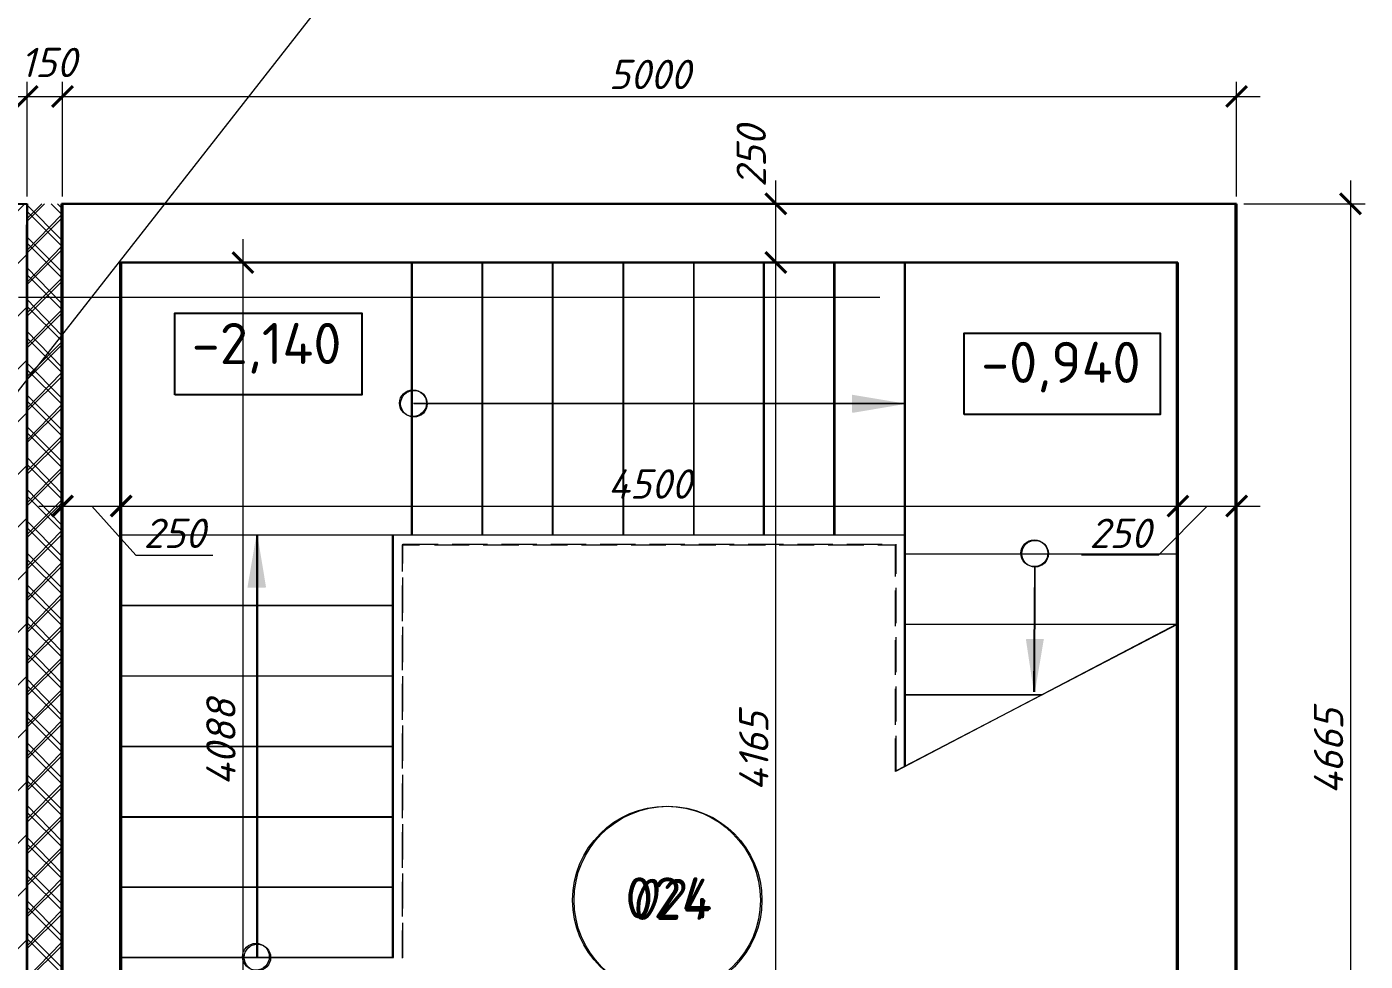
# Model space of a CAD drawing. Header units: millimetres. Extents: x -10178924 to 11692288, y -947381 to 58396.
# Drawn here: x 776626 to 782326, y -783618 to -779638 of the extents above; entities that cross this region are included whole.
import ezdxf

# ---------------------------------------------------------------- set-up
doc = ezdxf.new("R2010")
doc.units = ezdxf.units.MM
doc.linetypes.add('GOST2.303 4', pattern=[7, 5, -2, 0])
doc.linetypes.add('осевая', pattern=[50.8, 31.75, -6.35, 6.35, -6.35])
for name, color, linetype, lineweight in [('PDF _0', 7, 'Continuous', 9), ('PDF _Стены', 7, 'Continuous', 9), ('PDF _Текст', 7, 'Continuous', 5), ('Отделка СТЕН', 6, 'Continuous', 13), ('Размеры клад.', 7, 'Continuous', 0), ('Размеры осевые', 153, 'Continuous', 9), ('Стены', 7, 'Continuous', 20), ('Стены.1', 7, 'Continuous', 25), ('Штрих', 7, 'Continuous', 13), ('ШТРИХОВКА', 252, 'Continuous', 15)]:
    doc.layers.add(name, color=color, linetype=linetype, lineweight=lineweight)
for name, color, linetype in [('PDF _PDF _0', 7, 'Continuous'), ('PDF _PDF _Марки помещений', 5, 'Continuous'), ('PDF _Марки помещений', 5, 'Continuous'), ('PDF _Отделка СТЕН', 6, 'Continuous'), ('PDF _Стены.1', 7, 'Continuous'), ('PDF _Штрих', 7, 'Continuous')]:
    doc.layers.add(name, color=color, linetype=linetype)
doc.layers.add('PDF _Отметки', color=7, linetype='Continuous', true_color=0x7f9fff)
doc.layers.add('PDF _Размеры осевые', color=7, linetype='Continuous', true_color=0x5d6970)
doc.styles.add('GOST 2.304_new', font='isocpeui.ttf')
doc.styles.add('ISOCPEUR', font='isocpeui.ttf', dxfattribs={"width": 0.9})
doc.styles.add('PDF ISOCPEUR', font='isocpeur.ttf')
doc.dimstyles.new('SPDS 1_50', dxfattribs={"dimscale": 50, "dimtxt": 2.5, "dimasz": 1.77, "dimexe": 1.25, "dimexo": 0.625, "dimtad": 1, "dimdec": 0, "dimrnd": 0.001, "dimtxsty": 'GOST 2.304_new', "dimblk": 'ARCHTICK', "dimcen": 2.5, "dimdle": 2, "dimclrt": 256, "dimadec": 0, "dimazin": 2, "dimtfac": 0.75, "dimtdec": 0, "dimtmove": 1, "dimatfit": 3, "dimfxl": 1, "dimtolj": 1, "dimlwd": 9, "dimlwe": 9, "dimarcsym": 0})

# ---------------------------------------------------------------- blocks, each defined once
blk = doc.blocks.new('_ArchTick')
at = {"color": 0, "linetype": 'ByBlock', "const_width": 0.15}
blk.add_lwpolyline([(-0.5, -0.5), (0.5, 0.5)], dxfattribs=at)
blk = doc.blocks.new('*D2650')
at = {"layer": 'Defpoints', "color": 0, "ltscale": 100, "transparency": 16777216}
for p in [(54419.4, 855.6), (54269.4, 398.1), (54419.4, 398.1)]:
    blk.add_point(p, dxfattribs=at)
at = {"layer": 'Размеры клад.', "color": 0, "lineweight": 9, "ltscale": 100, "transparency": 16777216}
for p, q in [((54269.4, 429.3), (54269.4, 918.1)), ((54419.4, 429.3), (54419.4, 918.1)), ((54169.4, 855.6), (54519.4, 855.6))]:
    blk.add_line(p, q, dxfattribs=at)
at = {"layer": 'Размеры клад.', "color": 0, "lineweight": 9, "ltscale": 100, "transparency": 16777216, "xscale": 88.5, "yscale": 88.5, "zscale": 88.5, "rotation": 180}
blk.add_blockref('_ArchTick', (54269.4, 855.6), dxfattribs=at)
at = {"layer": 'Размеры клад.', "color": 0, "lineweight": 9, "ltscale": 100, "transparency": 16777216, "xscale": 88.5, "yscale": 88.5, "zscale": 88.5}
blk.add_blockref('_ArchTick', (54419.4, 855.6), dxfattribs=at)
at = {"layer": 'Размеры клад.', "ltscale": 100, "transparency": 16777216, "insert": (54359.7, 1000.3), "char_height": 125, "attachment_point": 5, "style": 'GOST 2.304_new'}
blk.add_mtext('\\A1;150', dxfattribs=at)
blk = doc.blocks.new('*D2651')
at = {"layer": 'Defpoints', "color": 0, "ltscale": 100, "transparency": 16777216}
for p in [(59419.4, 855.6), (54419.4, 398.1), (59419.4, 398.1)]:
    blk.add_point(p, dxfattribs=at)
at = {"layer": 'Размеры клад.', "color": 0, "lineweight": 9, "ltscale": 100, "transparency": 16777216}
for p, q in [((54419.4, 429.3), (54419.4, 918.1)), ((59419.4, 429.3), (59419.4, 918.1)), ((54319.4, 855.6), (59519.4, 855.6))]:
    blk.add_line(p, q, dxfattribs=at)
at = {"layer": 'Размеры клад.', "color": 0, "lineweight": 9, "ltscale": 100, "transparency": 16777216, "xscale": 88.5, "yscale": 88.5, "zscale": 88.5, "rotation": 180}
blk.add_blockref('_ArchTick', (54419.4, 855.6), dxfattribs=at)
at = {"layer": 'Размеры клад.', "color": 0, "lineweight": 9, "ltscale": 100, "transparency": 16777216, "xscale": 88.5, "yscale": 88.5, "zscale": 88.5}
blk.add_blockref('_ArchTick', (59419.4, 855.6), dxfattribs=at)
at = {"layer": 'Размеры клад.', "ltscale": 100, "transparency": 16777216, "insert": (56919.4, 949.3), "char_height": 125, "attachment_point": 5, "style": 'GOST 2.304_new'}
blk.add_mtext('\\A1;5000', dxfattribs=at)
blk = doc.blocks.new('*D2652')
at = {"layer": 'Defpoints', "color": 0, "ltscale": 100, "transparency": 16777216}
for p in [(59419.4, 398.1), (59419.4, -4266.9), (59904.7, -4266.9)]:
    blk.add_point(p, dxfattribs=at)
at = {"layer": 'Размеры клад.', "color": 0, "lineweight": 9, "ltscale": 100, "transparency": 16777216}
for p, q in [((59904.7, 498.1), (59904.7, -4366.9)), ((59450.6, 398.1), (59967.2, 398.1)), ((59450.6, -4266.9), (59967.2, -4266.9))]:
    blk.add_line(p, q, dxfattribs=at)
at = {"layer": 'Размеры клад.', "color": 0, "lineweight": 9, "ltscale": 100, "transparency": 16777216, "xscale": 88.5, "yscale": 88.5, "zscale": 88.5}
for p, rotation in [((59904.7, 398.1), 90), ((59904.7, -4266.9), 270)]:
    blk.add_blockref('_ArchTick', p, dxfattribs=dict(at, rotation=rotation))
at = {"layer": 'Размеры клад.', "ltscale": 100, "transparency": 16777216, "insert": (59810.9, -1934.4), "char_height": 125, "attachment_point": 5, "rotation": 90, "style": 'GOST 2.304_new'}
blk.add_mtext('\\A1;4665', dxfattribs=at)
blk = doc.blocks.new('*D2658')
at = {"layer": 'Defpoints', "color": 0, "ltscale": 100, "transparency": 16777216}
for p in [(57457.1, 148.1), (57576.9, 148.1), (57659.4, -4016.9)]:
    blk.add_point(p, dxfattribs=at)
at = {"layer": 'Размеры клад.', "color": 0, "lineweight": 9, "ltscale": 100, "transparency": 16777216}
for p, q in [((57457.1, -4116.9), (57457.1, 248.1)), ((57545.6, 148.1), (57394.6, 148.1)), ((57628.1, -4016.9), (57394.6, -4016.9))]:
    blk.add_line(p, q, dxfattribs=at)
at = {"layer": 'Размеры клад.', "color": 0, "lineweight": 9, "ltscale": 100, "transparency": 16777216, "xscale": 88.5, "yscale": 88.5, "zscale": 88.5}
for p, rotation in [((57457.1, 148.1), 90), ((57457.1, -4016.9), 270)]:
    blk.add_blockref('_ArchTick', p, dxfattribs=dict(at, rotation=rotation))
at = {"layer": 'Размеры клад.', "ltscale": 100, "transparency": 16777216, "insert": (57363.4, -1934.4), "char_height": 125, "attachment_point": 5, "rotation": 90, "style": 'GOST 2.304_new'}
blk.add_mtext('\\A1;4165', dxfattribs=at)
blk = doc.blocks.new('*D2659')
at = {"layer": 'Defpoints', "color": 0, "ltscale": 100, "transparency": 16777216}
for p in [(57457.1, 398.1), (57576.9, 398.1), (57576.9, 148.1)]:
    blk.add_point(p, dxfattribs=at)
at = {"layer": 'Размеры клад.', "color": 0, "lineweight": 9, "ltscale": 100, "transparency": 16777216}
for p, q in [((57457.1, 48.1), (57457.1, 498.1)), ((57545.6, 398.1), (57394.6, 398.1)), ((57545.6, 148.1), (57394.6, 148.1))]:
    blk.add_line(p, q, dxfattribs=at)
at = {"layer": 'Размеры клад.', "color": 0, "lineweight": 9, "ltscale": 100, "transparency": 16777216, "xscale": 88.5, "yscale": 88.5, "zscale": 88.5}
for p, rotation in [((57457.1, 398.1), 90), ((57457.1, 148.1), 270)]:
    blk.add_blockref('_ArchTick', p, dxfattribs=dict(at, rotation=rotation))
at = {"layer": 'Размеры клад.', "ltscale": 100, "transparency": 16777216, "insert": (57352.4, 600.2), "char_height": 125, "attachment_point": 5, "rotation": 90, "style": 'GOST 2.304_new'}
blk.add_mtext('\\A1;250', dxfattribs=at)
blk = doc.blocks.new('*D2660')
at = {"layer": 'Defpoints', "color": 0, "ltscale": 100, "transparency": 16777216}
for p in [(54669.4, 148.1), (54669.4, -3940), (55188, -3940)]:
    blk.add_point(p, dxfattribs=at)
at = {"layer": 'Размеры клад.', "color": 0, "lineweight": 9, "ltscale": 100, "transparency": 16777216}
for p, q in [((55188, 248.1), (55188, -4040)), ((54700.6, 148.1), (55250.5, 148.1)), ((54700.6, -3940), (55250.5, -3940))]:
    blk.add_line(p, q, dxfattribs=at)
at = {"layer": 'Размеры клад.', "color": 0, "lineweight": 9, "ltscale": 100, "transparency": 16777216, "xscale": 88.5, "yscale": 88.5, "zscale": 88.5}
for p, rotation in [((55188, 148.1), 90), ((55188, -3940), 270)]:
    blk.add_blockref('_ArchTick', p, dxfattribs=dict(at, rotation=rotation))
at = {"layer": 'Размеры клад.', "ltscale": 100, "transparency": 16777216, "insert": (55094.2, -1895.9), "char_height": 125, "attachment_point": 5, "rotation": 90, "style": 'GOST 2.304_new'}
blk.add_mtext('\\A1;4088', dxfattribs=at)
blk = doc.blocks.new('*D2666')
at = {"layer": 'Defpoints', "color": 0, "ltscale": 100, "transparency": 16777216}
for p in [(54669.4, -889), (54419.4, -989.6), (54669.4, -989.6)]:
    blk.add_point(p, dxfattribs=at)
at = {"layer": 'Размеры клад.', "color": 0, "lineweight": 9, "ltscale": 100, "transparency": 16777216}
for p, q in [((54419.4, -958.4), (54419.4, -826.5)), ((54669.4, -958.4), (54669.4, -826.5)), ((54319.4, -889), (54769.4, -889)), ((54544.4, -889), (54731.9, -1098.8)), ((54731.9, -1098.8), (55059.9, -1098.8))]:
    blk.add_line(p, q, dxfattribs=at)
at = {"layer": 'Размеры клад.', "color": 0, "lineweight": 9, "ltscale": 100, "transparency": 16777216, "xscale": 88.5, "yscale": 88.5, "zscale": 88.5, "rotation": 180}
blk.add_blockref('_ArchTick', (54419.4, -889), dxfattribs=at)
at = {"layer": 'Размеры клад.', "color": 0, "lineweight": 9, "ltscale": 100, "transparency": 16777216, "xscale": 88.5, "yscale": 88.5, "zscale": 88.5}
blk.add_blockref('_ArchTick', (54669.4, -889), dxfattribs=at)
at = {"layer": 'Размеры клад.', "ltscale": 100, "transparency": 16777216, "insert": (54895.9, -1005.1), "char_height": 125, "attachment_point": 5, "style": 'GOST 2.304_new'}
blk.add_mtext('\\A1;250', dxfattribs=at)
blk = doc.blocks.new('*D2667')
at = {"layer": 'Defpoints', "color": 0, "ltscale": 100, "transparency": 16777216}
for p in [(59169.4, -889), (54669.4, -989.6), (59169.4, -1014.8)]:
    blk.add_point(p, dxfattribs=at)
at = {"layer": 'Размеры клад.', "color": 0, "lineweight": 9, "ltscale": 100, "transparency": 16777216}
for p, q in [((54669.4, -958.4), (54669.4, -826.5)), ((59169.4, -983.5), (59169.4, -826.5)), ((54569.4, -889), (59269.4, -889))]:
    blk.add_line(p, q, dxfattribs=at)
at = {"layer": 'Размеры клад.', "color": 0, "lineweight": 9, "ltscale": 100, "transparency": 16777216, "xscale": 88.5, "yscale": 88.5, "zscale": 88.5, "rotation": 180}
blk.add_blockref('_ArchTick', (54669.4, -889), dxfattribs=at)
at = {"layer": 'Размеры клад.', "color": 0, "lineweight": 9, "ltscale": 100, "transparency": 16777216, "xscale": 88.5, "yscale": 88.5, "zscale": 88.5}
blk.add_blockref('_ArchTick', (59169.4, -889), dxfattribs=at)
at = {"layer": 'Размеры клад.', "ltscale": 100, "transparency": 16777216, "insert": (56919.4, -795.2), "char_height": 125, "attachment_point": 5, "style": 'GOST 2.304_new'}
blk.add_mtext('\\A1;4500', dxfattribs=at)
blk = doc.blocks.new('*D2668')
at = {"layer": 'Defpoints', "color": 0, "ltscale": 100, "transparency": 16777216}
for p in [(59419.4, -889), (59169.4, -1014.8), (59419.4, -1076.5)]:
    blk.add_point(p, dxfattribs=at)
at = {"layer": 'Размеры клад.', "color": 0, "lineweight": 9, "ltscale": 100, "transparency": 16777216}
for p, q in [((59169.4, -983.5), (59169.4, -826.5)), ((59419.4, -1045.2), (59419.4, -826.5)), ((59069.4, -889), (59519.4, -889)), ((59294.4, -889), (59087.3, -1098.8)), ((59087.3, -1098.8), (58759.3, -1098.8))]:
    blk.add_line(p, q, dxfattribs=at)
at = {"layer": 'Размеры клад.', "color": 0, "lineweight": 9, "ltscale": 100, "transparency": 16777216, "xscale": 88.5, "yscale": 88.5, "zscale": 88.5, "rotation": 180}
blk.add_blockref('_ArchTick', (59169.4, -889), dxfattribs=at)
at = {"layer": 'Размеры клад.', "color": 0, "lineweight": 9, "ltscale": 100, "transparency": 16777216, "xscale": 88.5, "yscale": 88.5, "zscale": 88.5}
blk.add_blockref('_ArchTick', (59419.4, -889), dxfattribs=at)
at = {"layer": 'Размеры клад.', "ltscale": 100, "transparency": 16777216, "insert": (58923.3, -1005.1), "char_height": 125, "attachment_point": 5, "style": 'GOST 2.304_new'}
blk.add_mtext('\\A1;250', dxfattribs=at)
blk = doc.blocks.new('A$C5282721b')
at = {"layer": 'Отделка СТЕН', "true_color": 0x000000, "transparency": 33554687}
h = blk.add_hatch(dxfattribs=at)
h.set_pattern_fill('ANSI37', color=18, scale=30)
h.set_pattern_definition([(45, (-41798992.71, -985532.45), (-67.3519209, 67.3519209), []), (135, (-41798992.71, -985532.45), (-67.3519209, -67.3519209), [])])
h.paths.add_polyline_path([(54269.391, 398.057), (54419.391, 398.057), (54419.391, -10916.943), (54269.391, -10916.943)])
at = {"layer": 'ШТРИХОВКА', "ltscale": 100, "true_color": 0x000000, "transparency": 33554687}
h = blk.add_hatch(dxfattribs=at)
h.set_pattern_fill('ANSI31', color=18, scale=50)
h.set_pattern_definition([(45, (-79853.01, 26279.86), (-112.2532, 112.2532), [])])
h.paths.add_polyline_path([(54269.391, -3939.953), (54269.391, 398.057), (51072.983, 398.057), (51081.553, -161.943), (53709.571, -162.311), (53709.571, -3940.43)])
h.paths.add_polyline_path([(30340.503, -4591.943), (29940.503, -4591.943), (29940.683, -5161.423), (30340.683, -5161.423)])
h.paths.add_polyline_path([(29940.503, -3521.943), (30340.503, -3521.908), (30340.683, -162.311), (50990.793, -161.943), (51100, -161.943), (51100, 398.057), (29940.503, 398.057)])
at = {"layer": 'PDF _0', "color": 18, "true_color": 0x000000, "transparency": 33554687}
for points in [[(58011.332, -453.806), (55916.127, -453.105)], [(55249.391, -1010.882), (55249.391, -2811.943)], [(58560.469, -1681.046), (58561.618, -1148.569)], [(59169.391, -1391.943), (57969.391, -2017.265)]]:
    blk.add_lwpolyline(points, dxfattribs=at)
for centre in [(55916.127, -453.105), (58561.089, -1091.943), (55249.391, -2811.943)]:
    blk.add_circle(centre, 56.626, dxfattribs=at)
at = {"layer": 'PDF _0', "color": 18, "true_color": 0x000000, "transparency": 33554559}
for points in [[(58011.332, -453.806), (57785.886, -415.702), (57785.886, -491.909)], [(55249.391, -1010.882), (55211.288, -1235.269), (55286.436, -1235.269)], [(58560.469, -1681.046), (58598.572, -1455.6), (58523.424, -1455.6)]]:
    blk.add_solid(points, dxfattribs=at)
at = {"layer": 'PDF _Марки помещений', "color": 18, "lineweight": 9, "true_color": 0x000000, "transparency": 33554687}
blk.add_circle((56998.244, -2568.183), 400.064, dxfattribs=at)
at = {"layer": 'Размеры осевые', "color": 251, "linetype": 'осевая', "ltscale": 0.5, "transparency": 33554687}
blk.add_line((-9750, 0), (57900, 0), dxfattribs=at)
at = {"layer": 'Стены', "color": 18, "true_color": 0x000000, "transparency": 33554687}
for p, q in [((54419.391, 398.057), (59419.391, 398.057)), ((54419.391, -3851.953), (54419.391, 398.057)), ((59419.391, -4266.943), (59419.391, 398.057)), ((59419.391, -1091.943), (59419.391, 398.057)), ((55909.391, -1011.943), (55909.391, 148.057)), ((56209.391, -1011.943), (56209.391, 148.057)), ((56509.391, -1011.943), (56509.391, 148.057)), ((56809.391, -1011.943), (56809.391, 148.057)), ((57109.391, -1011.943), (57109.391, 148.057)), ((57409.391, -1011.943), (57409.391, 148.057)), ((57709.391, -1011.943), (57709.391, 148.057)), ((58009.391, -1996.365), (58009.391, 148.057)), ((54669.391, -1011.943), (55829.391, -1011.943)), ((55829.391, -2811.943), (55829.391, -1011.943)), ((55829.391, -1011.943), (58009.391, -1011.943)), ((58009.391, -1091.943), (59169.391, -1091.943)), ((59419.391, -1391.943), (59419.391, -1091.943)), ((54669.391, -1311.943), (55829.391, -1311.943)), ((58009.391, -1391.943), (59169.391, -1391.943)), ((54669.391, -1611.943), (55829.391, -1611.943)), ((58009.391, -1691.943), (58593.688, -1691.943)), ((54669.391, -1911.943), (55829.391, -1911.943)), ((54669.391, -2211.943), (55829.391, -2211.943)), ((54669.391, -2511.943), (55829.391, -2511.943)), ((54669.391, -2811.943), (55829.391, -2811.943))]:
    blk.add_line(p, q, dxfattribs=at)
at = {"layer": 'Стены', "color": 18, "ltscale": 100, "true_color": 0x000000, "transparency": 33554687}
blk.add_line((54419.391, 398.057), (59419.391, 398.057), dxfattribs=at)
blk.add_line((54419.391, 398.057), (59419.391, 398.057), dxfattribs=at)
at = {"layer": 'Стены', "color": 18, "lineweight": 30, "true_color": 0x000000, "transparency": 33554687}
for p, q in [((54419.391, 398.057), (55909.391, 398.057)), ((55909.391, 398.057), (58009.391, 398.057)), ((58009.391, 398.057), (59419.391, 398.057)), ((54669.391, -3939.953), (54669.391, 148.057)), ((54669.391, 148.057), (59169.391, 148.057)), ((59169.391, -4016.943), (59169.391, 148.057))]:
    blk.add_line(p, q, dxfattribs=at)
at = {"layer": 'Стены.1', "color": 18, "linetype": 'Continuous', "lineweight": 30, "true_color": 0x000000, "transparency": 33554687}
for p, q in [((54419.391, -3939.953), (54419.391, 398.057)), ((59419.391, -4266.943), (59419.391, 398.057))]:
    blk.add_line(p, q, dxfattribs=at)
at = {"layer": 'Стены.1', "color": 18, "linetype": 'Continuous', "true_color": 0x000000, "transparency": 33554687}
blk.add_line((54269.391, -3939.953), (54269.391, 308.057), dxfattribs=at)
at = {"layer": 'Стены.1', "color": 18, "linetype": 'Continuous', "true_color": 0x000000, "transparency": 33554687, "flags": 128}
for points in [[(-473.077, 398.057), (54269.391, 398.057)], [(54269.391, 398.057), (54269.391, -3939.953)]]:
    blk.add_lwpolyline(points, dxfattribs=at)
at = {"layer": 'Штрих', "color": 18, "linetype": 'GOST2.303 4', "ltscale": 30, "true_color": 0x000000, "transparency": 33554687}
for p, q in [((55869.391, -2813.963), (55869.391, -1051.943)), ((55869.391, -1051.943), (57969.391, -1051.943)), ((57969.391, -2017.265), (57969.391, -1051.943))]:
    blk.add_line(p, q, dxfattribs=at)
at = {"layer": 'PDF _Марки помещений', "color": 18, "lineweight": 9, "true_color": 0x000000, "transparency": 33554687, "insert": (56835.271, -2651.898), "char_height": 175, "attachment_point": 7, "style": 'ISOCPEUR'}
blk.add_mtext('024', dxfattribs=at)
at = {"layer": 'Размеры клад.', "color": 18, "ltscale": 100, "true_color": 0x000000, "transparency": 33554687}
for base, p1, p2, picture, middle in [((54419.391, 855.581), (54269.391, 398.057), (54419.391, 398.057), '*D2650', (54359.681, 906.547)), ((54669.391, -888.958), (54419.391, -989.643), (54669.391, -989.643), '*D2666', (54763.147, -1098.809)), ((59419.391, -888.958), (59169.391, -1014.782), (59419.391, -1076.458), '*D2668', (59056.046, -1098.809))]:
    dim = blk.add_linear_dim(base=base, p1=p1, p2=p2, dimstyle='SPDS 1_50', dxfattribs=at)
    dim.commit()
    dim.dimension.update_dxf_attribs({"geometry": picture, "text_midpoint": middle, "dimtype": 128})
for base, p1, p2, picture, middle in [((59419.391, 855.581), (54419.391, 398.057), (59419.391, 398.057), '*D2651', (56919.391, 949.331)), ((59169.391, -888.958), (54669.391, -989.643), (59169.391, -1014.782), '*D2667', (56919.391, -795.208))]:
    dim = blk.add_linear_dim(base=base, p1=p1, p2=p2, dimstyle='SPDS 1_50', dxfattribs=at)
    dim.commit()
    dim.dimension.update_dxf_attribs({"geometry": picture, "text_midpoint": middle})
dim = blk.add_linear_dim(base=(57457.129, 398.057), p1=(57576.857, 148.057), p2=(57576.857, 398.057), angle=90, dimstyle='SPDS 1_50', dxfattribs=at)
dim.commit()
dim.dimension.update_dxf_attribs({"geometry": '*D2659', "text_midpoint": (57446.165, 600.226), "dimtype": 128})
for base, p1, p2, picture, middle in [((59904.653, -4266.943), (59419.391, 398.057), (59419.391, -4266.943), '*D2652', (59810.903, -1934.443)), ((55187.978, -3939.953), (54669.391, 148.057), (54669.391, -3939.953), '*D2660', (55094.228, -1895.948)), ((57457.129, 148.057), (57659.391, -4016.943), (57576.857, 148.057), '*D2658', (57363.379, -1934.443))]:
    dim = blk.add_linear_dim(base=base, p1=p1, p2=p2, angle=90, dimstyle='SPDS 1_50', dxfattribs=at)
    dim.commit()
    dim.dimension.update_dxf_attribs({"geometry": picture, "text_midpoint": middle})

msp = doc.modelspace()

# ---------------------------------------------------------------- linework, layer by layer
at = {"layer": 'PDF _PDF _0', "lineweight": 9}
for points in [[(780368.3, -781243.4), (778272.9, -781243.4)], [(777603.9, -781802.2), (777603.9, -783601.3)], [(780914.4, -782471.1), (780918.7, -781937.7)], [(781524, -782183.2), (780326, -782809.7)]]:
    msp.add_lwpolyline(points, dxfattribs=at)
for centre in [(778270.7, -781241.3), (780916.6, -781880.5), (777601.8, -783599.3)]:
    msp.add_circle(centre, 57.1, dxfattribs=at)
at = {"layer": 'PDF _PDF _0', "transparency": 33554559}
for points in [[(780368.3, -781243.4), (780139.7, -781205.3), (780139.7, -781281.5)], [(777603.9, -781802.2), (777565.8, -782026.6), (777642, -782026.6)], [(780914.4, -782471.1), (780952.5, -782246.7), (780880.6, -782246.7)]]:
    msp.add_solid(points, dxfattribs=at)
at = {"layer": 'PDF _PDF _Марки помещений', "lineweight": 9}
msp.add_circle((779350.2, -783358), 400, dxfattribs=at)
at = {"layer": 'PDF _Отделка СТЕН', "lineweight": 13}
for points in [[(776626, -780456), (776689.5, -780392.5)], [(776774.2, -780544.9), (776626, -780396.7)], [(776774.2, -780409.4), (776757.3, -780392.5)], [(776626, -780591.5), (776774.2, -780439.1)], [(776774.2, -780680.4), (776626, -780532.2)], [(776626, -780726.9), (776774.2, -780574.5)], [(776774.2, -780815.8), (776626, -780663.4)], [(776626, -780858.2), (776774.2, -780710)], [(776774.2, -780951.3), (776626, -780798.9)], [(776626, -780993.6), (776774.2, -780845.5)], [(776774.2, -781086.8), (776626, -780934.4)], [(776626, -781129.1), (776774.2, -780981)], [(776774.2, -781218), (776626, -781069.9)], [(776626, -781264.6), (776774.2, -781112.2)], [(776774.2, -781353.5), (776626, -781205.3)], [(776626, -781400), (776774.2, -781247.7)], [(776774.2, -781489), (776626, -781340.8)], [(776626, -781531.3), (776774.2, -781383.1)], [(776774.2, -781624.4), (776626, -781472)], [(776626, -781666.7), (776774.2, -781518.6)], [(776774.2, -781759.9), (776626, -781607.5)], [(776626, -781802.2), (776774.2, -781654.1)], [(776774.2, -781891.1), (776626, -781743)], [(776626, -781937.7), (776774.2, -781785.3)], [(776774.2, -782026.6), (776626, -781878.4)], [(776626, -782073.2), (776774.2, -781920.8)], [(776774.2, -782162.1), (776626, -782013.9)], [(776626, -782208.6), (776774.2, -782056.2)], [(776774.2, -782297.5), (776626, -782145.1)], [(776626, -782339.9), (776774.2, -782191.7)], [(776774.2, -782433), (776626, -782280.6)], [(776626, -782475.3), (776774.2, -782327.2)], [(776774.2, -782568.5), (776626, -782416.1)], [(776626, -782610.8), (776774.2, -782462.6)], [(776774.2, -782699.7), (776626, -782551.5)], [(776626, -782746.3), (776774.2, -782593.9)], [(776774.2, -782835.2), (776626, -782687)], [(776626, -782881.7), (776774.2, -782729.3)], [(776774.2, -782970.6), (776626, -782822.5)], [(776626, -783013), (776774.2, -782864.8)], [(776774.2, -783106.1), (776626, -782953.7)], [(776626, -783148.4), (776774.2, -783000.3)], [(776774.2, -783241.6), (776626, -783089.2)], [(776626, -783283.9), (776774.2, -783135.7)], [(776774.2, -783372.8), (776626, -783224.6)], [(776626, -783419.4), (776774.2, -783267)], [(776774.2, -783508.3), (776626, -783360.1)], [(776626, -783554.8), (776774.2, -783402.4)], [(776774.2, -783643.7), (776626, -783495.6)], [(776626, -783690.3), (776774.2, -783537.9)]]:
    msp.add_lwpolyline(points, dxfattribs=at)
at = {"layer": 'PDF _Отметки', "lineweight": 25}
for points in [[(777256.8, -781205.3), (777256.8, -780858.2), (778052.6, -780858.2), (778052.6, -781205.3)], [(780618.1, -781290), (780618.1, -780942.9), (781452, -780942.9), (781452, -781290)]]:
    msp.add_lwpolyline(points, close=True, dxfattribs=at)
at = {"layer": 'PDF _Размеры осевые', "lineweight": 9}
for points in [[(776604.9, -780790.4), (776609.1, -780790.4), (776626, -780790.4)], [(776630.3, -780790.4), (776634.5, -780790.4), (776651.4, -780790.4)], [(776655.7, -780790.4), (776659.9, -780790.4), (776676.8, -780790.4)], [(776681.1, -780790.4), (776685.3, -780790.4), (776702.2, -780790.4)], [(776706.5, -780790.4), (776710.7, -780790.4), (776727.6, -780790.4)], [(776731.9, -780790.4), (776736.1, -780790.4), (776753, -780790.4)], [(776757.3, -780790.4), (776761.5, -780790.4), (776778.4, -780790.4)], [(776782.7, -780790.4), (776786.9, -780790.4), (776803.8, -780790.4)], [(776808.1, -780790.4), (776812.3, -780790.4), (776829.2, -780790.4)], [(776833.5, -780790.4), (776837.7, -780790.4), (776854.6, -780790.4)], [(776858.9, -780790.4), (776863.1, -780790.4), (776880, -780790.4)], [(776884.3, -780790.4), (776888.5, -780790.4), (776905.4, -780790.4)], [(776909.7, -780790.4), (776913.9, -780790.4), (776930.8, -780790.4)], [(776935.1, -780790.4), (776939.3, -780790.4), (776956.2, -780790.4)], [(776960.5, -780790.4), (776964.7, -780790.4), (776981.6, -780790.4)], [(776985.9, -780790.4), (776990.1, -780790.4), (777007, -780790.4)], [(777011.3, -780790.4), (777015.5, -780790.4), (777032.4, -780790.4)], [(777036.7, -780790.4), (777040.9, -780790.4), (777057.8, -780790.4)], [(777062.1, -780790.4), (777066.3, -780790.4), (777083.2, -780790.4)], [(777087.5, -780790.4), (777091.7, -780790.4), (777108.6, -780790.4)], [(777112.9, -780790.4), (777117.1, -780790.4), (777134, -780790.4)], [(777138.3, -780790.4), (777142.5, -780790.4), (777159.4, -780790.4)], [(777163.7, -780790.4), (777167.9, -780790.4), (777184.8, -780790.4)], [(777189.1, -780790.4), (777193.3, -780790.4), (777210.2, -780790.4)], [(777214.5, -780790.4), (777218.7, -780790.4), (777235.6, -780790.4)], [(777239.9, -780790.4), (777244.1, -780790.4), (777261, -780790.4)], [(777265.3, -780790.4), (777269.5, -780790.4), (777286.4, -780790.4)], [(777290.7, -780790.4), (777294.9, -780790.4), (777311.8, -780790.4)], [(777316.1, -780790.4), (777320.3, -780790.4), (777337.2, -780790.4)], [(777341.5, -780790.4), (777345.7, -780790.4), (777362.6, -780790.4)], [(777366.9, -780790.4), (777371.1, -780790.4), (777388, -780790.4)], [(777392.3, -780790.4), (777396.5, -780790.4), (777413.4, -780790.4)], [(777417.7, -780790.4), (777421.9, -780790.4), (777438.8, -780790.4)], [(777443.1, -780790.4), (777447.3, -780790.4), (777464.2, -780790.4)], [(777468.5, -780790.4), (777472.7, -780790.4), (777489.6, -780790.4)], [(777493.9, -780790.4), (777498.1, -780790.4), (777515, -780790.4)], [(777519.3, -780790.4), (777523.5, -780790.4), (777540.4, -780790.4)], [(777544.7, -780790.4), (777548.9, -780790.4), (777565.8, -780790.4)], [(777570.1, -780790.4), (777574.3, -780790.4), (777591.2, -780790.4)], [(777595.5, -780790.4), (777599.7, -780790.4), (777616.6, -780790.4)], [(777620.9, -780790.4), (777625.1, -780790.4), (777642, -780790.4)], [(777646.3, -780790.4), (777650.5, -780790.4), (777667.4, -780790.4)], [(777671.7, -780790.4), (777675.9, -780790.4), (777692.8, -780790.4)], [(777697.1, -780790.4), (777701.3, -780790.4), (777718.2, -780790.4)], [(777722.5, -780790.4), (777726.7, -780790.4), (777743.6, -780790.4)], [(777747.9, -780790.4), (777752.1, -780790.4), (777769, -780790.4)], [(777773.3, -780790.4), (777777.5, -780790.4), (777794.4, -780790.4)], [(777798.7, -780790.4), (777802.9, -780790.4), (777819.8, -780790.4)], [(777824.1, -780790.4), (777828.3, -780790.4), (777845.2, -780790.4)], [(777849.5, -780790.4), (777853.7, -780790.4), (777870.6, -780790.4)], [(777874.9, -780790.4), (777879.1, -780790.4), (777896, -780790.4)], [(777900.3, -780790.4), (777904.5, -780790.4), (777921.4, -780790.4)], [(777925.7, -780790.4), (777929.9, -780790.4), (777946.8, -780790.4)], [(777951.1, -780790.4), (777955.3, -780790.4), (777972.2, -780790.4)], [(777976.5, -780790.4), (777980.7, -780790.4), (777997.6, -780790.4)], [(778001.9, -780790.4), (778006.1, -780790.4), (778023, -780790.4)], [(778027.3, -780790.4), (778031.5, -780790.4), (778048.4, -780790.4)], [(778052.7, -780790.4), (778056.9, -780790.4), (778073.8, -780790.4)], [(778078.1, -780790.4), (778082.3, -780790.4), (778099.2, -780790.4)], [(778103.5, -780790.4), (778107.7, -780790.4), (778124.6, -780790.4)], [(778128.9, -780790.4), (778133.1, -780790.4), (778150, -780790.4)], [(778154.3, -780790.4), (778158.5, -780790.4), (778175.4, -780790.4)], [(778179.7, -780790.4), (778183.9, -780790.4), (778200.8, -780790.4)], [(778205.1, -780790.4), (778209.3, -780790.4), (778226.2, -780790.4)], [(778230.5, -780790.4), (778234.7, -780790.4), (778251.6, -780790.4)], [(778255.9, -780790.4), (778260.1, -780790.4), (778277, -780790.4)], [(778281.3, -780790.4), (778285.5, -780790.4), (778302.4, -780790.4)], [(778306.7, -780790.4), (778310.9, -780790.4), (778327.8, -780790.4)], [(778332.1, -780790.4), (778336.3, -780790.4), (778353.2, -780790.4)], [(778357.5, -780790.4), (778361.7, -780790.4), (778378.6, -780790.4)], [(778382.9, -780790.4), (778387.1, -780790.4), (778404, -780790.4)], [(778408.3, -780790.4), (778412.5, -780790.4), (778429.4, -780790.4)], [(778433.7, -780790.4), (778437.9, -780790.4), (778454.8, -780790.4)], [(778459.1, -780790.4), (778463.3, -780790.4), (778480.3, -780790.4)], [(778484.5, -780790.4), (778488.7, -780790.4), (778505.7, -780790.4)], [(778509.9, -780790.4), (778514.1, -780790.4), (778531, -780790.4)], [(778535.3, -780790.4), (778539.5, -780790.4), (778556.4, -780790.4)], [(778560.7, -780790.4), (778564.9, -780790.4), (778581.8, -780790.4)], [(778586.1, -780790.4), (778590.3, -780790.4), (778607.3, -780790.4)], [(778611.5, -780790.4), (778615.7, -780790.4), (778632.7, -780790.4)], [(778636.9, -780790.4), (778641.1, -780790.4), (778658, -780790.4)], [(778662.3, -780790.4), (778666.5, -780790.4), (778683.5, -780790.4)], [(778687.7, -780790.4), (778691.9, -780790.4), (778708.9, -780790.4)], [(778713.1, -780790.4), (778717.3, -780790.4), (778734.3, -780790.4)], [(778738.5, -780790.4), (778742.7, -780790.4), (778759.7, -780790.4)], [(778763.9, -780790.4), (778768.1, -780790.4), (778785, -780790.4)], [(778789.3, -780790.4), (778793.5, -780790.4), (778810.5, -780790.4)], [(778814.7, -780790.4), (778818.9, -780790.4), (778835.9, -780790.4)], [(778840.1, -780790.4), (778844.3, -780790.4), (778861.3, -780790.4)], [(778865.5, -780790.4), (778869.7, -780790.4), (778886.7, -780790.4)], [(778890.9, -780790.4), (778895.1, -780790.4), (778912.1, -780790.4)], [(778916.3, -780790.4), (778920.5, -780790.4), (778937.5, -780790.4)], [(778941.7, -780790.4), (778945.9, -780790.4), (778962.9, -780790.4)], [(778967.1, -780790.4), (778971.3, -780790.4), (778988.3, -780790.4)], [(778992.5, -780790.4), (778996.7, -780790.4), (779013.7, -780790.4)], [(779017.9, -780790.4), (779022.1, -780790.4), (779039.1, -780790.4)], [(779043.3, -780790.4), (779047.5, -780790.4), (779064.5, -780790.4)], [(779068.7, -780790.4), (779072.9, -780790.4), (779089.9, -780790.4)], [(779094.1, -780790.4), (779098.3, -780790.4), (779115.3, -780790.4)], [(779119.5, -780790.4), (779123.7, -780790.4), (779140.7, -780790.4)], [(779144.9, -780790.4), (779149.1, -780790.4), (779166.1, -780790.4)], [(779170.3, -780790.4), (779174.5, -780790.4), (779191.5, -780790.4)], [(779195.7, -780790.4), (779199.9, -780790.4), (779216.9, -780790.4)], [(779221.1, -780790.4), (779225.3, -780790.4), (779242.3, -780790.4)], [(779246.5, -780790.4), (779250.7, -780790.4), (779267.7, -780790.4)], [(779271.9, -780790.4), (779276.1, -780790.4), (779293.1, -780790.4)], [(779297.3, -780790.4), (779301.5, -780790.4), (779318.5, -780790.4)], [(779322.7, -780790.4), (779326.9, -780790.4), (779343.9, -780790.4)], [(779348.1, -780790.4), (779352.3, -780790.4), (779369.3, -780790.4)], [(779373.5, -780790.4), (779377.7, -780790.4), (779394.7, -780790.4)], [(779398.9, -780790.4), (779403.1, -780790.4), (779420.1, -780790.4)], [(779424.3, -780790.4), (779428.5, -780790.4), (779445.5, -780790.4)], [(779449.7, -780790.4), (779453.9, -780790.4), (779470.9, -780790.4)], [(779475.1, -780790.4), (779479.3, -780790.4), (779496.3, -780790.4)], [(779500.5, -780790.4), (779504.7, -780790.4), (779521.7, -780790.4)], [(779525.9, -780790.4), (779530.1, -780790.4), (779547.1, -780790.4)], [(779551.3, -780790.4), (779555.5, -780790.4), (779572.5, -780790.4)], [(779576.7, -780790.4), (779580.9, -780790.4), (779597.9, -780790.4)], [(779602.1, -780790.4), (779606.3, -780790.4), (779623.3, -780790.4)], [(779627.5, -780790.4), (779631.7, -780790.4), (779648.7, -780790.4)], [(779652.9, -780790.4), (779657.1, -780790.4), (779674.1, -780790.4)], [(779678.3, -780790.4), (779682.5, -780790.4), (779699.5, -780790.4)], [(779703.7, -780790.4), (779707.9, -780790.4), (779724.9, -780790.4)], [(779729.1, -780790.4), (779733.3, -780790.4), (779750.3, -780790.4)], [(779754.5, -780790.4), (779758.7, -780790.4), (779775.7, -780790.4)], [(779779.9, -780790.4), (779784.1, -780790.4), (779801.1, -780790.4)], [(779805.3, -780790.4), (779809.5, -780790.4), (779826.5, -780790.4)], [(779830.7, -780790.4), (779834.9, -780790.4), (779851.9, -780790.4)], [(779856.1, -780790.4), (779860.3, -780790.4), (779877.3, -780790.4)], [(779881.5, -780790.4), (779885.7, -780790.4), (779902.7, -780790.4)], [(779906.9, -780790.4), (779911.1, -780790.4), (779928.1, -780790.4)], [(779932.3, -780790.4), (779936.5, -780790.4), (779953.5, -780790.4)], [(779957.7, -780790.4), (779961.9, -780790.4), (779978.9, -780790.4)], [(779983.1, -780790.4), (779987.3, -780790.4), (780004.3, -780790.4)], [(780008.5, -780790.4), (780012.7, -780790.4), (780029.7, -780790.4)], [(780033.9, -780790.4), (780038.1, -780790.4), (780055.1, -780790.4)], [(780059.3, -780790.4), (780063.5, -780790.4), (780080.5, -780790.4)], [(780084.7, -780790.4), (780088.9, -780790.4), (780105.9, -780790.4)], [(780110.1, -780790.4), (780114.3, -780790.4), (780131.3, -780790.4)], [(780135.5, -780790.4), (780139.7, -780790.4), (780156.7, -780790.4)], [(780160.9, -780790.4), (780165.1, -780790.4), (780182.1, -780790.4)], [(780186.3, -780790.4), (780190.5, -780790.4), (780207.5, -780790.4)], [(780211.7, -780790.4), (780215.9, -780790.4), (780232.9, -780790.4)], [(780237.1, -780790.4), (780241.3, -780790.4), (780254, -780790.4)]]:
    msp.add_lwpolyline(points, dxfattribs=at)
at = {"layer": 'PDF _Стены', "color": 251, "lineweight": 13, "true_color": 0x545454}
msp.add_lwpolyline([(781773.6, -780392.5), (776774.2, -780392.5)], close=True, dxfattribs=at)
for points in [[(776774.2, -780392.5), (781773.6, -780392.5)], [(776774.2, -784642.8), (776774.2, -780392.7)], [(781773.8, -781882.6), (781773.8, -780392.6)], [(781773.8, -785057.7), (781773.8, -780392.7)], [(778264.3, -781802.2), (778264.3, -780642.3)], [(778564.9, -781802.2), (778564.9, -780642.3)], [(778865.5, -781802.2), (778865.5, -780642.3)], [(779166.1, -781802.2), (779166.1, -780642.3)], [(779466.6, -781802.2), (779466.6, -780642.3)], [(779763, -781802.2), (779763, -780642.3)], [(780063.5, -781802.2), (780063.5, -780642.3)], [(780364.1, -782788.6), (780364.1, -780642.4)], [(777024, -781802.2), (778183.9, -781802.2), (780364, -781802.2)], [(778183.9, -783601.4), (778183.9, -781802.3)], [(780364.1, -781882.6), (781524, -781882.6)], [(781773.8, -782183.2), (781773.8, -781882.7)], [(777024, -782102.8), (778183.9, -782102.8)], [(780364.1, -782183.2), (781524, -782183.2)], [(777024, -782403.4), (778183.9, -782403.4)], [(780364.1, -782483.8), (780948.3, -782483.8)], [(777024, -782703.9), (778183.9, -782703.9)], [(777024, -783004.5), (778183.9, -783004.5)], [(777024, -783300.8), (778183.9, -783300.8)], [(777024, -783601.4), (778183.9, -783601.4)]]:
    msp.add_lwpolyline(points, dxfattribs=at)
at = {"layer": 'PDF _Стены', "color": 251, "lineweight": 30, "true_color": 0x545454}
for points in [[(776774.2, -780392.5), (778264.3, -780392.5)], [(778264.3, -780392.5), (780364, -780392.5)], [(780364.1, -780392.5), (781773.7, -780392.5)], [(777024, -780642.3), (781523.9, -780642.3)], [(777024, -784731.7), (777024, -780642.4)], [(781524, -784807.9), (781524, -780642.4)]]:
    msp.add_lwpolyline(points, dxfattribs=at)
at = {"layer": 'PDF _Стены.1', "lineweight": 25}
for points in [[(776626, -780392.5), (776626, -784731.5)], [(776626, -786251.4), (776626, -784731.7), (776626, -780481.6)]]:
    msp.add_lwpolyline(points, dxfattribs=at)
at = {"layer": 'PDF _Стены.1', "lineweight": 30}
for points in [[(776774.2, -784731.7), (776774.2, -780392.7)], [(781773.8, -785057.7), (781773.8, -780392.7)]]:
    msp.add_lwpolyline(points, dxfattribs=at)
at = {"layer": 'PDF _Текст'}
msp.add_lwpolyline([(775906.4, -782060.5), (778662.2, -778542.7), (778763.8, -778542.7), (781600, -778542.7)], dxfattribs=at)
at = {"layer": 'PDF _Штрих', "lineweight": 13}
for points in [[(778226.2, -781958.9), (778226.2, -781844.6)], [(778226.2, -781844.6), (778298.2, -781844.6)], [(778361.7, -781844.6), (778509.9, -781844.6)], [(778569.1, -781844.6), (778721.5, -781844.6)], [(778780.8, -781844.6), (778929, -781844.6)], [(778988.3, -781844.6), (779140.7, -781844.6)], [(779199.9, -781844.6), (779348.1, -781844.6)], [(779411.6, -781844.6), (779559.8, -781844.6)], [(779619, -781844.6), (779771.4, -781844.6)], [(779830.7, -781844.6), (779978.9, -781844.6)], [(780038.1, -781844.6), (780190.5, -781844.6)], [(780249.8, -781844.6), (780326, -781844.6)], [(780326, -781980), (780326, -781844.6)], [(778226.2, -782170.5), (778226.2, -782018.1)], [(780326, -782191.7), (780326, -782039.3)], [(778226.2, -782378), (778226.2, -782229.8)], [(780326, -782399.1), (780326, -782251)], [(778226.2, -782589.6), (778226.2, -782437.2)], [(780326, -782610.8), (780326, -782458.4)], [(778226.2, -782797.1), (778226.2, -782648.9)], [(780326, -782809.8), (780326, -782670.1)], [(778226.2, -783008.7), (778226.2, -782860.6)], [(778226.2, -783220.4), (778226.2, -783068)], [(778226.2, -783427.8), (778226.2, -783279.7)], [(778226.2, -783605.6), (778226.2, -783487.1)]]:
    msp.add_lwpolyline(points, dxfattribs=at)

# ---------------------------------------------------------------- block references
msp.add_blockref('A$C5282721b', (722358.6, -780790.4))

# ---------------------------------------------------------------- texts
at = {"layer": 'PDF _Текст', "color": 161, "true_color": 0x7f9fff, "char_height": 175, "attachment_point": 4, "style": 'PDF ISOCPEUR'}
for s, insert in [('-2,140', (777328.8, -781007.5)), ('-0,940', (780690.1, -781087.9))]:
    msp.add_mtext(s, dxfattribs=dict(at, insert=insert))
at = {"layer": 'PDF _Текст', "color": 5, "insert": (779174.5, -783348.5), "char_height": 175, "attachment_point": 4, "style": 'PDF ISOCPEUR'}
msp.add_mtext('024', dxfattribs=at)

doc.saveas('drawing.dxf')
